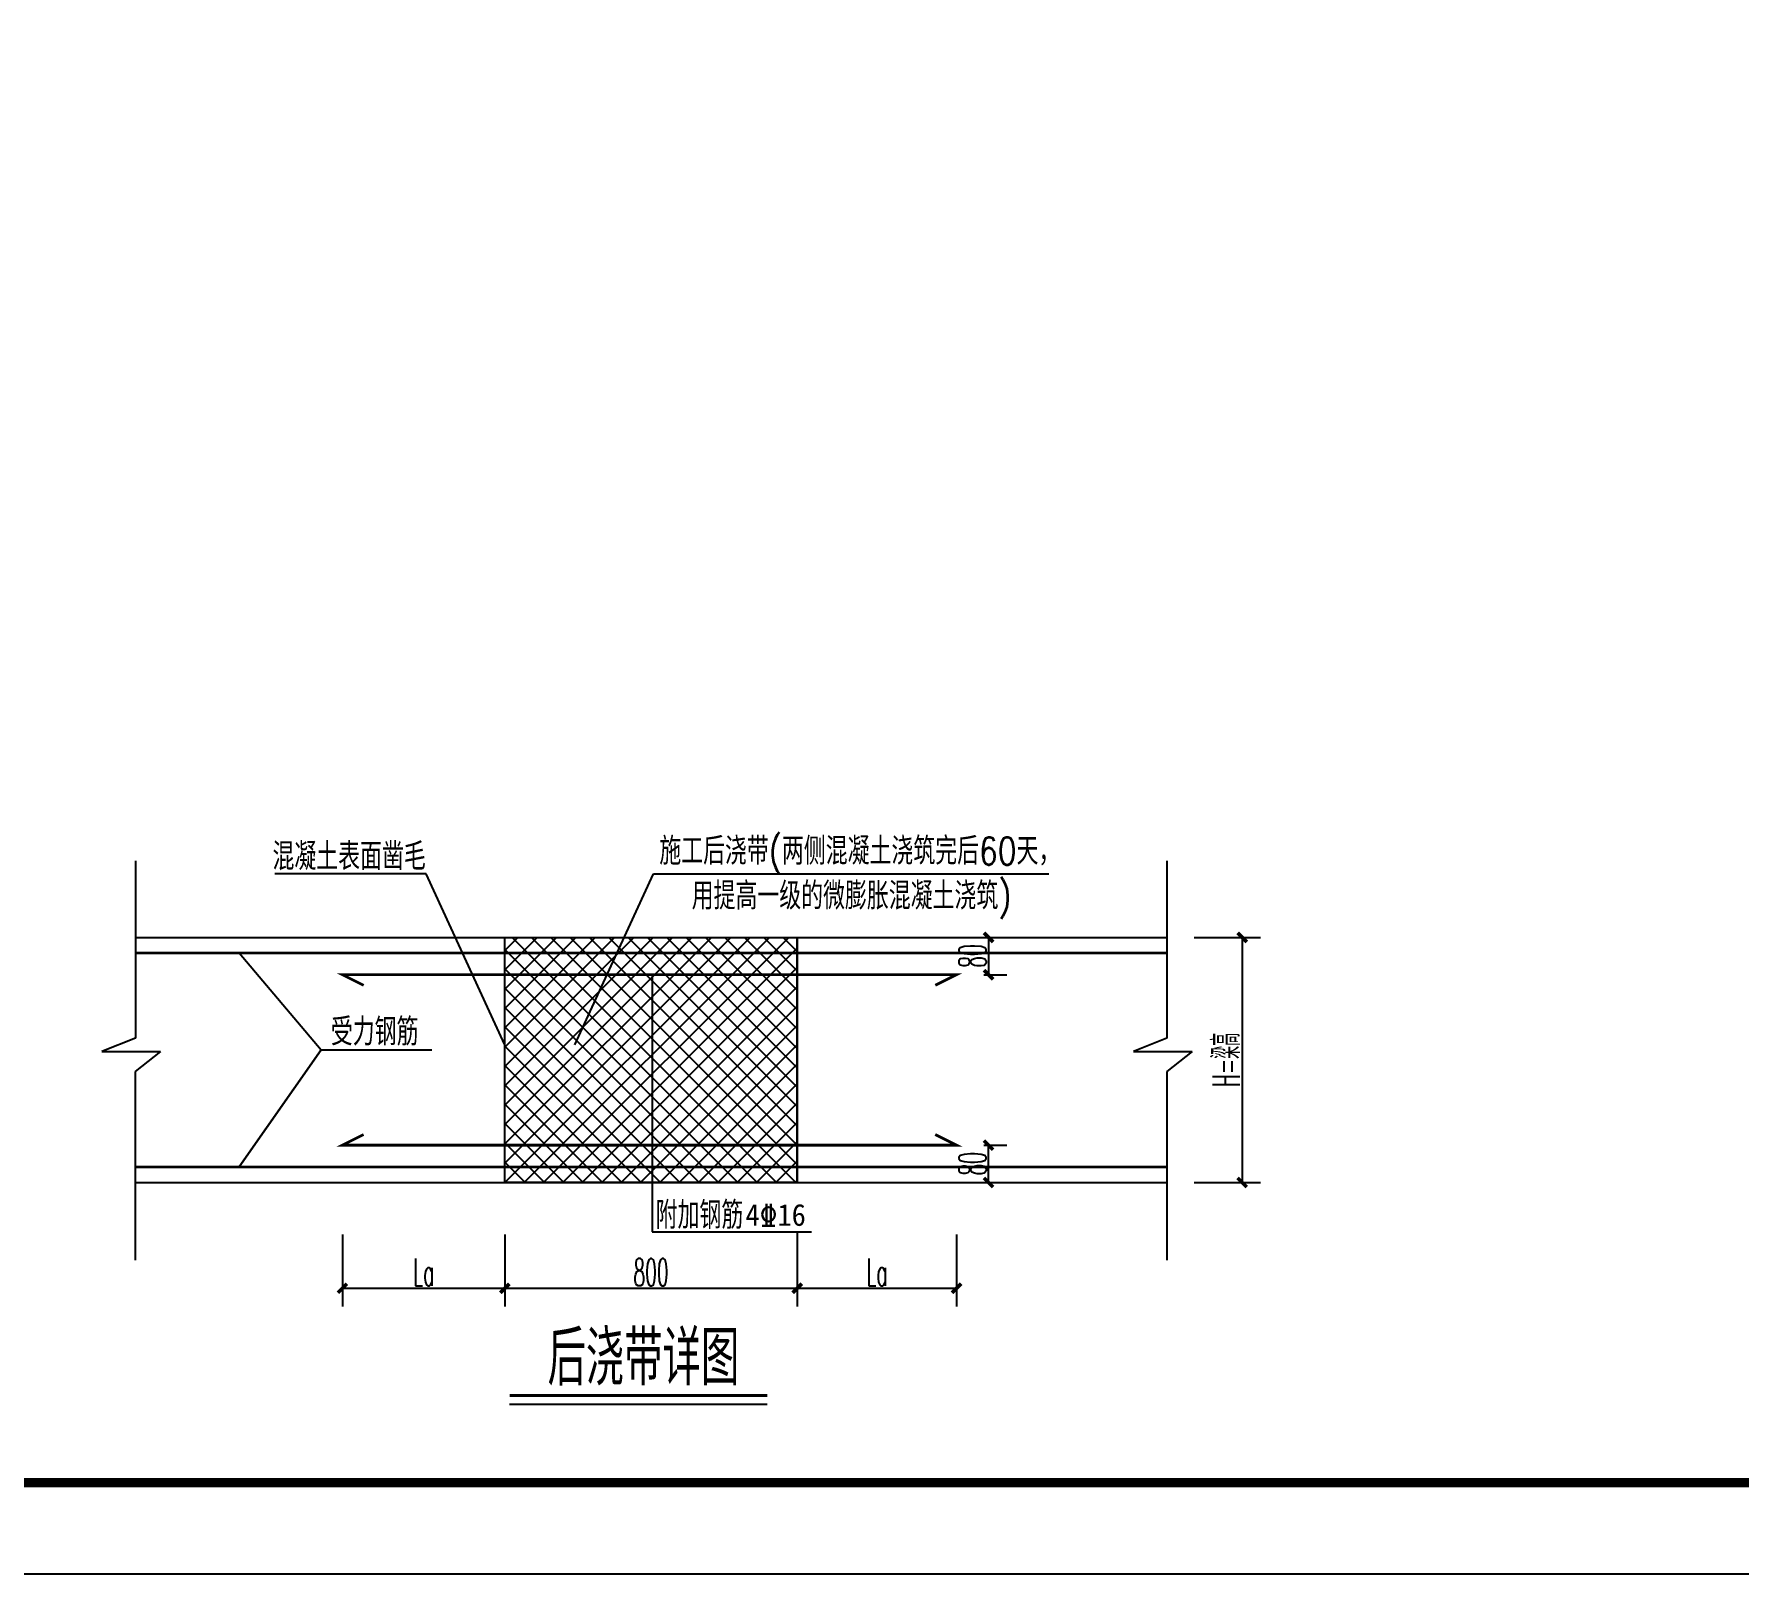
# Model space of a CAD drawing. Extents: x 32177600 to 32582346, y -189249 to 154687.
# Drawn here: x 32251459 to 32288830, y -15958 to 17807 of the extents above; entities that cross this region are included whole.
import ezdxf

# ---------------------------------------------------------------- set-up
doc = ezdxf.new("R2010")
doc.units = 0
doc.header["$LTSCALE"] = 1000
doc.header["$MEASUREMENT"] = 0
doc.linetypes.add('30', pattern=[0])
doc.layers.get('0').update_dxf_attribs({"linetype": 'CONTINUOUS'})
doc.layers.get('DEFPOINTS').update_dxf_attribs({"linetype": 'CONTINUOUS'})
for name, color, linetype in [('DIM', 3, 'CONTINUOUS'), ('killer_tk3.0000', 1, 'CONTINUOUS'), ('PUB_TITLE', 4, 'CONTINUOUS'), ('钢筋标注', 253, 'CONTINUOUS')]:
    doc.layers.add(name, color=color, linetype=linetype)
doc.styles.add('7MMCN', font='simplex.shx', dxfattribs={"width": 0.7, "height": 1680, "bigfont": 'hztxt.shx'})
doc.styles.add('ROMANS', font='simplex.shx', dxfattribs={"width": 0.5, "bigfont": 'fjktxt.shx'})
doc.dimstyles.new('100$0', dxfattribs={"dimscale": 0.5, "dimtxt": 600, "dimasz": 200, "dimexe": 400, "dimexo": 600, "dimgap": 50, "dimtad": 1, "dimdec": 0, "dimdsep": 46, "dimtxsty": 'ROMANS', "dimblk": 'ARCHTICK', "dimcen": 0, "dimclrd": 3, "dimclre": 3, "dimclrt": 2, "dimadec": 0, "dimazin": 0, "dimtfac": 0.7, "dimtdec": 0, "dimtmove": 2, "dimatfit": 3, "dimldrblk": 'ARCHTICK', "dimfxl": 0, "dimtolj": 1, "dimtzin": 0, "dimarcsym": 0})

# ---------------------------------------------------------------- blocks, each defined once
blk = doc.blocks.new('_ArchTick')
at = {"color": 0, "linetype": 'ByBlock', "const_width": 0.4}
blk.add_lwpolyline([(-0.5, -0.5), (0.5, 0.5)], dxfattribs=at)
blk = doc.blocks.new('*D13')
at = {"layer": 'DEFPOINTS', "color": 0, "linetype": '30', "ltscale": 0.02}
for p in [(7292722, 6081813, 0), (7292722, 6079126, 0), (7293548, 6079126, 0)]:
    blk.add_point(p, dxfattribs=at)
at = {"layer": 'killer_tk3.0000', "color": 3, "linetype": '30', "lineweight": -2, "ltscale": 0.02}
for p, q in [((7293022, 6081813, 0), (7293748, 6081813, 0)), ((7293548, 6081813, 0), (7293548, 6079126, 0)), ((7293022, 6079126, 0), (7293748, 6079126, 0))]:
    blk.add_line(p, q, dxfattribs=at)
at = {"layer": 'killer_tk3.0000', "color": 3, "linetype": '30', "lineweight": -2, "ltscale": 0.02, "xscale": 100, "yscale": 100, "zscale": 100}
for p, rotation in [((7293548, 6081813, 0), 90), ((7293548, 6079126, 0), 270)]:
    blk.add_blockref('_ArchTick', p, dxfattribs=dict(at, rotation=rotation))
at = {"layer": 'killer_tk3.0000', "color": 2, "linetype": '30', "ltscale": 0.02, "insert": (7293373, 6080470, 0), "char_height": 300, "attachment_point": 5, "rotation": 90, "style": 'ROMANS'}
blk.add_mtext('\\A1;H=梁高', dxfattribs=at)
blk = doc.blocks.new('*D14')
at = {"layer": 'DEFPOINTS', "color": 0, "linetype": '30', "ltscale": 0.02}
for p in [(7290375, 6081813, 0), (7290417, 6081404, 0), (7290768, 6081404, 0)]:
    blk.add_point(p, dxfattribs=at)
at = {"layer": 'killer_tk3.0000', "color": 3, "linetype": '30', "lineweight": -2, "ltscale": 0.02}
for p, q in [((7290675, 6081813, 0), (7290968, 6081813, 0)), ((7290768, 6081813, 0), (7290768, 6081404, 0)), ((7290717, 6081404, 0), (7290968, 6081404, 0))]:
    blk.add_line(p, q, dxfattribs=at)
at = {"layer": 'killer_tk3.0000', "color": 3, "linetype": '30', "lineweight": -2, "ltscale": 0.02, "xscale": 100, "yscale": 100, "zscale": 100}
for p, rotation in [((7290768, 6081813, 0), 90), ((7290768, 6081404, 0), 270)]:
    blk.add_blockref('_ArchTick', p, dxfattribs=dict(at, rotation=rotation))
at = {"layer": 'killer_tk3.0000', "color": 2, "linetype": '30', "ltscale": 0.02, "insert": (7290593, 6081609, 0), "char_height": 300, "attachment_point": 5, "rotation": 90, "style": 'ROMANS'}
blk.add_mtext('\\A1;80', dxfattribs=at)
blk = doc.blocks.new('*D12')
at = {"layer": 'DEFPOINTS', "color": 0, "linetype": '30', "ltscale": 0.02}
for p in [(7290417, 6079535, 0), (7290768, 6079535, 0), (7290375, 6079126, 0)]:
    blk.add_point(p, dxfattribs=at)
at = {"layer": 'killer_tk3.0000', "color": 3, "linetype": '30', "lineweight": -2, "ltscale": 0.02}
for p, q in [((7290717, 6079535, 0), (7290968, 6079535, 0)), ((7290768, 6079126, 0), (7290768, 6079535, 0)), ((7290675, 6079126, 0), (7290968, 6079126, 0))]:
    blk.add_line(p, q, dxfattribs=at)
at = {"layer": 'killer_tk3.0000', "color": 3, "linetype": '30', "lineweight": -2, "ltscale": 0.02, "xscale": 100, "yscale": 100, "zscale": 100}
for p, rotation in [((7290768, 6079535, 0), 90), ((7290768, 6079126, 0), 270)]:
    blk.add_blockref('_ArchTick', p, dxfattribs=dict(at, rotation=rotation))
at = {"layer": 'killer_tk3.0000', "color": 2, "linetype": '30', "ltscale": 0.02, "insert": (7290593, 6079330, 0), "char_height": 300, "attachment_point": 5, "rotation": 90, "style": 'ROMANS'}
blk.add_mtext('\\A1;80', dxfattribs=at)
blk = doc.blocks.new('*D9')
at = {"layer": 'DEFPOINTS', "color": 0, "linetype": '30', "ltscale": 0.02}
for p in [(7283686, 6078857, 0), (7285466, 6078857, 0), (7285466, 6077966, 0)]:
    blk.add_point(p, dxfattribs=at)
at = {"layer": 'killer_tk3.0000', "color": 3, "linetype": '30', "lineweight": -2, "ltscale": 0.02}
for p, q in [((7283686, 6078557, 0), (7283686, 6077766, 0)), ((7285466, 6078557, 0), (7285466, 6077766, 0)), ((7283686, 6077966, 0), (7285466, 6077966, 0))]:
    blk.add_line(p, q, dxfattribs=at)
at = {"layer": 'killer_tk3.0000', "color": 3, "linetype": '30', "lineweight": -2, "ltscale": 0.02, "xscale": 100, "yscale": 100, "zscale": 100, "rotation": 180}
blk.add_blockref('_ArchTick', (7283686, 6077966, 0), dxfattribs=at)
at = {"layer": 'killer_tk3.0000', "color": 3, "linetype": '30', "lineweight": -2, "ltscale": 0.02, "xscale": 100, "yscale": 100, "zscale": 100}
blk.add_blockref('_ArchTick', (7285466, 6077966, 0), dxfattribs=at)
at = {"layer": 'killer_tk3.0000', "color": 2, "linetype": '30', "ltscale": 0.02, "insert": (7284576, 6078141, 0), "char_height": 300, "attachment_point": 5, "style": 'ROMANS'}
blk.add_mtext('\\A1;La', dxfattribs=at)
blk = doc.blocks.new('*D10')
at = {"layer": 'DEFPOINTS', "color": 0, "linetype": '30', "ltscale": 0.02}
for p in [(7285466, 6078857, 0), (7288671, 6078871, 0), (7288671, 6077966, 0)]:
    blk.add_point(p, dxfattribs=at)
at = {"layer": 'killer_tk3.0000', "color": 3, "linetype": '30', "lineweight": -2, "ltscale": 0.02}
for p, q in [((7285466, 6078557, 0), (7285466, 6077766, 0)), ((7288671, 6078571, 0), (7288671, 6077766, 0)), ((7285466, 6077966, 0), (7288671, 6077966, 0))]:
    blk.add_line(p, q, dxfattribs=at)
at = {"layer": 'killer_tk3.0000', "color": 3, "linetype": '30', "lineweight": -2, "ltscale": 0.02, "xscale": 100, "yscale": 100, "zscale": 100, "rotation": 180}
blk.add_blockref('_ArchTick', (7285466, 6077966, 0), dxfattribs=at)
at = {"layer": 'killer_tk3.0000', "color": 3, "linetype": '30', "lineweight": -2, "ltscale": 0.02, "xscale": 100, "yscale": 100, "zscale": 100}
blk.add_blockref('_ArchTick', (7288671, 6077966, 0), dxfattribs=at)
at = {"layer": 'killer_tk3.0000', "color": 2, "linetype": '30', "ltscale": 0.02, "insert": (7287069, 6078141, 0), "char_height": 300, "attachment_point": 5, "style": 'ROMANS'}
blk.add_mtext('\\A1;800', dxfattribs=at)
blk = doc.blocks.new('*D11')
at = {"layer": 'DEFPOINTS', "color": 0, "linetype": '30', "ltscale": 0.02}
for p in [(7288671, 6078871, 0), (7290417, 6078857, 0), (7290417, 6077966, 0)]:
    blk.add_point(p, dxfattribs=at)
at = {"layer": 'killer_tk3.0000', "color": 3, "linetype": '30', "lineweight": -2, "ltscale": 0.02}
for p, q in [((7288671, 6078571, 0), (7288671, 6077766, 0)), ((7290417, 6078557, 0), (7290417, 6077766, 0)), ((7288671, 6077966, 0), (7290417, 6077966, 0))]:
    blk.add_line(p, q, dxfattribs=at)
at = {"layer": 'killer_tk3.0000', "color": 3, "linetype": '30', "lineweight": -2, "ltscale": 0.02, "xscale": 100, "yscale": 100, "zscale": 100, "rotation": 180}
blk.add_blockref('_ArchTick', (7288671, 6077966, 0), dxfattribs=at)
at = {"layer": 'killer_tk3.0000', "color": 3, "linetype": '30', "lineweight": -2, "ltscale": 0.02, "xscale": 100, "yscale": 100, "zscale": 100}
blk.add_blockref('_ArchTick', (7290417, 6077966, 0), dxfattribs=at)
at = {"layer": 'killer_tk3.0000', "color": 2, "linetype": '30', "ltscale": 0.02, "insert": (7289544, 6078141, 0), "char_height": 300, "attachment_point": 5, "style": 'ROMANS'}
blk.add_mtext('\\A1;La', dxfattribs=at)
blk = doc.blocks.new('1')
at = {"layer": 'killer_tk3.0000', "linetype": '30', "ltscale": 0.02}
h = blk.add_hatch(dxfattribs=at)
h.set_pattern_fill('ANSI37', color=3, scale=1200, style=0)
h.set_pattern_definition([(45, (7318610.78, 5648044.38), (-106.066017, 106.066017), []), (135, (7318610.78, 5648044.38), (-106.066017, -106.066017), [])])
h.paths.add_polyline_path([(7285465.8, 6081813.1), (7288671.4, 6081813.1), (7288671.4, 6079126), (7285465.8, 6079126)])
at = {"layer": 'DIM'}
blk.add_line((7285518.8, 6076694.1, 0), (7288342.7, 6076694.1, 0), dxfattribs=at)
at = {"layer": 'DIM', "const_width": 32.4, "elevation": 0}
blk.add_lwpolyline([(7285518.8, 6076791.3), (7288342.7, 6076791.3)], dxfattribs=at)
at = {"layer": 'killer_tk3.0000', "color": 0, "linetype": '30', "ltscale": 0.02}
for p, q in [((7281417.4, 6082652.5, 0), (7281417.4, 6080708.9, 0)), ((7292723.6, 6082652.5, 0), (7292723.6, 6080708.9, 0)), ((7281417.4, 6081813.1, 0), (7292721.7, 6081813.1, 0)), ((7281417.4, 6081642.8, 0), (7292721.7, 6081642.8, 0)), ((7281417.4, 6080708.9, 0), (7281049.8, 6080563.8, 0)), ((7292723.6, 6080708.9, 0), (7292355.9, 6080563.8, 0)), ((7281049.8, 6080563.8, 0), (7281692.5, 6080563.8, 0)), ((7281692.5, 6080563.8, 0), (7281415.5, 6080342.2, 0)), ((7292355.9, 6080563.8, 0), (7292998.7, 6080563.8, 0)), ((7292998.7, 6080563.8, 0), (7292721.7, 6080342.2, 0)), ((7281415.5, 6080342.2, 0), (7281415.5, 6078275.1, 0)), ((7292721.7, 6080342.2, 0), (7292721.7, 6078275.1, 0)), ((7281415.5, 6079296.3, 0), (7292721.7, 6079296.3, 0)), ((7281415.5, 6079126, 0), (7292721.7, 6079126, 0))]:
    blk.add_line(p, q, dxfattribs=at)
at = {"layer": 'killer_tk3.0000', "color": 3, "linetype": '30', "ltscale": 0.02}
for p, q in [((7284602.2, 6082509, 0), (7282945.8, 6082509, 0)), ((7285465.8, 6080634, 0), (7284602.2, 6082509, 0)), ((7286233.4, 6080634, 0), (7287097, 6082509, 0)), ((7287097, 6082509, 0), (7291428.2, 6082509, 0)), ((7285465.8, 6079126, 0), (7285465.8, 6081813.1, 0)), ((7288671.4, 6079126, 0), (7288671.4, 6081813.1, 0)), ((7282555.6, 6081642.8, 0), (7283451.7, 6080579.5, 0)), ((7287079.7, 6081404.2, 0), (7287079.7, 6078584, 0)), ((7283451.7, 6080579.5, 0), (7282555.6, 6079296.3, 0)), ((7282555.6, 6079296.3, 0), (7283451.7, 6080579.5, 0)), ((7283451.7, 6080579.5, 0), (7284664.5, 6080579.5, 0)), ((7287079.7, 6078584, 0), (7288826.1, 6078584, 0))]:
    blk.add_line(p, q, dxfattribs=at)
at = {"layer": 'killer_tk3.0000', "color": 3, "linetype": '30', "ltscale": 0.02, "elevation": 0}
blk.add_lwpolyline([(7285465.8, 6081813.1), (7288671.4, 6081813.1), (7288671.4, 6079126), (7285465.8, 6079126)], close=True, dxfattribs=at)
at = {"layer": 'killer_tk3.0000', "color": 0, "linetype": '30', "ltscale": 0.02, "const_width": 30, "elevation": 0}
for points in [[(7281417.4, 6081642.8), (7292721.7, 6081642.8)], [(7292721.7, 6079296.3), (7281415.5, 6079296.3)]]:
    blk.add_lwpolyline(points, dxfattribs=at)
at = {"layer": 'killer_tk3.0000', "color": 1, "linetype": '30', "ltscale": 0.02, "const_width": 30, "elevation": 0}
for points in [[(7290416.6, 6081404.2), (7283685.7, 6081404.2), (7283918.3, 6081287.8)], [(7283685.7, 6081404.2), (7290416.6, 6081404.2), (7290184, 6081287.8)], [(7290416.6, 6079534.9), (7283685.7, 6079534.9), (7283918.3, 6079651.3)], [(7283685.7, 6079534.9), (7290416.6, 6079534.9), (7290184, 6079651.3)]]:
    blk.add_lwpolyline(points, dxfattribs=at)
at = {"layer": 'DIM', "style": '7MMCN'}
for s, height, width, p in [('混凝土表面凿毛', 300, 0.8, (7282919.3, 6082550.7, 0)), ('施工后浇带(两侧混凝土浇筑完后60天，', 300, 0.8, (7287159.3, 6082609.9, 0)), ('用提高一级的微膨胀混凝土浇筑)', 300, 0.8, (7287514.4, 6082118.3, 0)), ('受力钢筋', 300, 0.8, (7283559.6, 6080627.6, 0)), ('附加钢筋', 300, 0.8, (7287119.5, 6078617.3, 0)), ('后浇带详图', 600, 0.7, (7285935.2, 6076900.4, 0))]:
    blk.add_text(s, height=height, dxfattribs=dict(at, width=width)).set_placement(p)
at = {"layer": '钢筋标注', "width": 0.951432}
blk.add_text('4\x8416', height=240, dxfattribs=at).set_placement((7288103.7, 6078650.7, 0))
at = {"layer": 'killer_tk3.0000', "color": 3, "linetype": '30', "ltscale": 0.02}
for base, p1, p2, angle, text, picture, middle in [((7290767.6, 6081404.2, 0), (7290374.9, 6081813.1, 0), (7290416.6, 6081404.2, 0), 90, '80', '*D14', (7290592.6, 6081608.6, 0)), ((7293548, 6079126, 0), (7292721.7, 6081813.1, 0), (7292721.7, 6079126, 0), 90, 'H=梁高', '*D13', (7293373, 6080469.5, 0)), ((7290767.6, 6079534.9, 0), (7290374.9, 6079126, 0), (7290416.6, 6079534.9, 0), 270, '80', '*D12', (7290592.6, 6079330.4, 0))]:
    dim = blk.add_linear_dim(base=base, p1=p1, p2=p2, angle=angle, text=text, dimstyle='100$0', dxfattribs=at)
    dim.commit()
    dim.dimension.update_dxf_attribs({"geometry": picture, "text_midpoint": middle})
for base, p1, p2, text, picture, middle in [((7285465.8, 6077966.1, 0), (7283685.7, 6078856.5, 0), (7285465.8, 6078856.5, 0), 'La', '*D9', (7284575.7, 6078141.1, 0)), ((7288671.4, 6077966.1, 0), (7285465.8, 6078856.5, 0), (7288671.4, 6078871.4, 0), '800', '*D10', (7287068.6, 6078141.1, 0)), ((7290416.6, 6077966.1, 0), (7288671.4, 6078871.4, 0), (7290416.6, 6078856.5, 0), 'La', '*D11', (7289544, 6078141.1, 0))]:
    dim = blk.add_linear_dim(base=base, p1=p1, p2=p2, text=text, dimstyle='100$0', dxfattribs=at)
    dim.commit()
    dim.dimension.update_dxf_attribs({"geometry": picture, "text_midpoint": middle})

msp = doc.modelspace()

# ---------------------------------------------------------------- linework, layer by layer
at = {"layer": 'PUB_TITLE', "elevation": 0}
msp.add_lwpolyline([(32177600.3, -15958.1), (32326200.3, -15958.1), (32326200.3, 68041.9), (32177600.3, 68041.9)], close=True, dxfattribs=at)
at = {"layer": 'PUB_TITLE', "const_width": 200, "elevation": 0}
msp.add_lwpolyline([(32182600.3, -13958.1), (32324200.3, -13958.1), (32324200.3, 66041.9), (32182600.3, 66041.9)], close=True, dxfattribs=at)

# ---------------------------------------------------------------- block references
at = {"xscale": 2, "yscale": 2, "zscale": 2}
msp.add_blockref('1', (17690845.5, -12165626.8, 0), dxfattribs=at)

doc.saveas('drawing.dxf')
